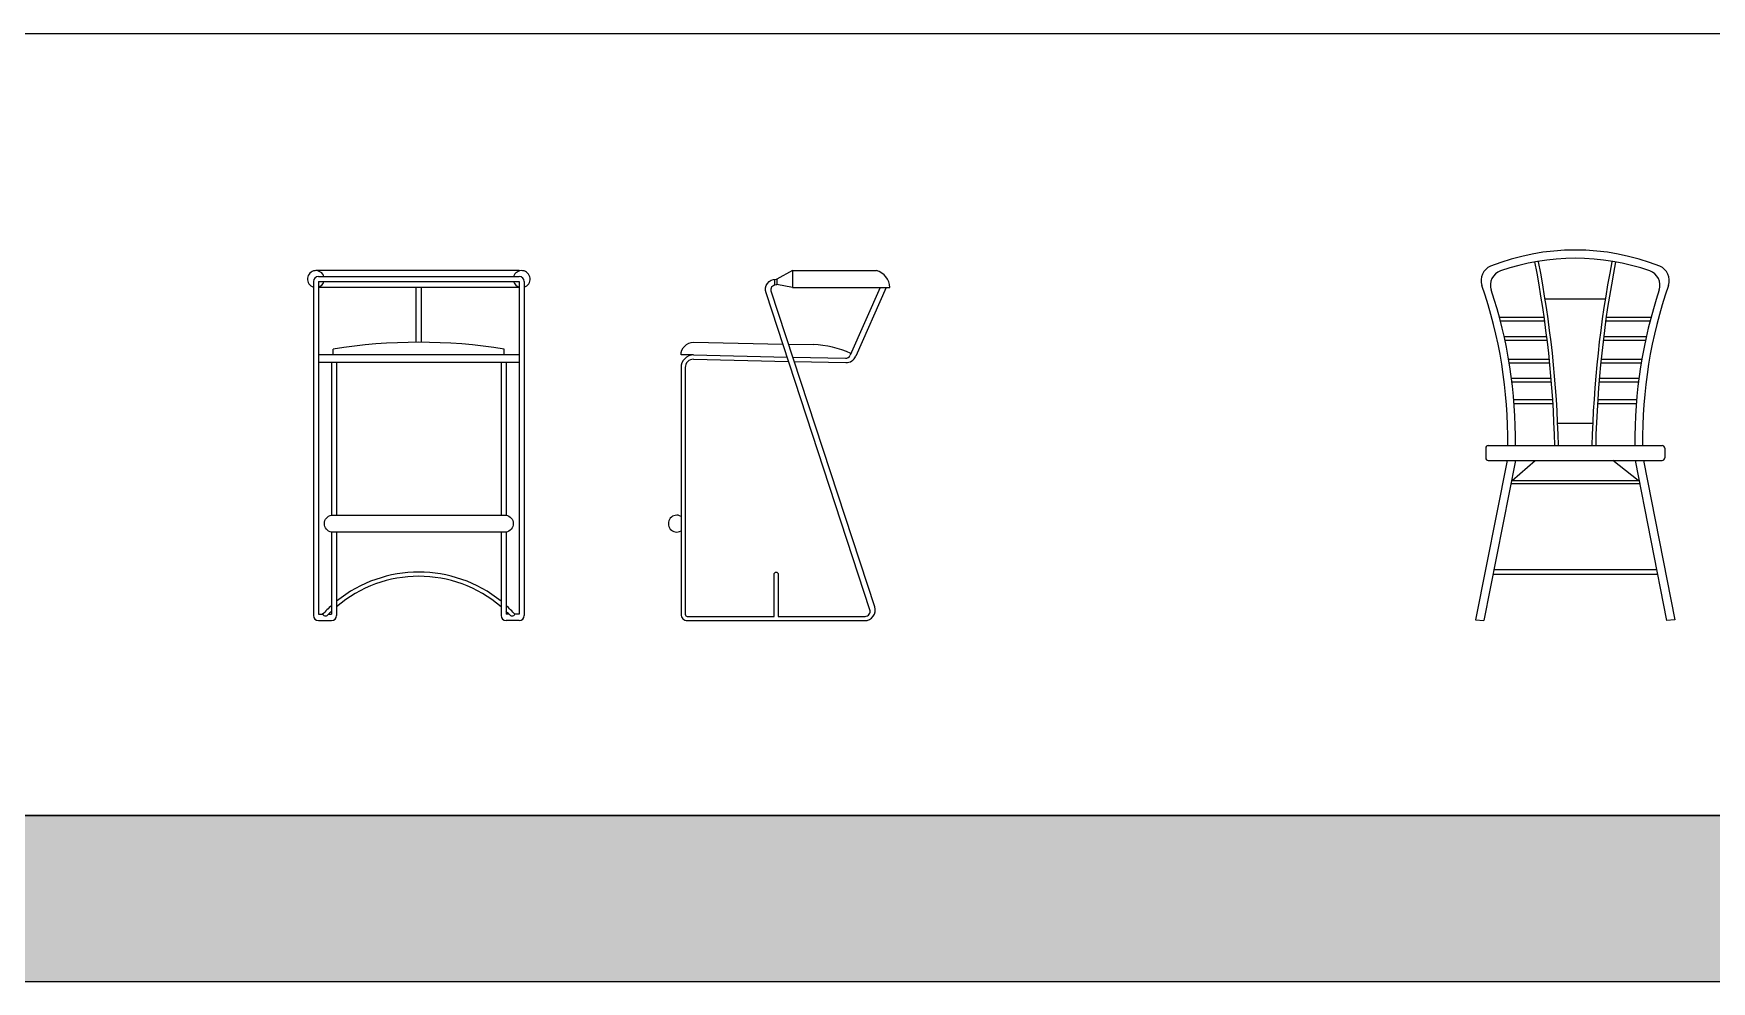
# Model space of a CAD drawing. Header units: millimetres. Extents: x -5421 to 13641, y 22290 to 34305.
# Drawn here: x -1442 to 2537, y 22290 to 24537 of the extents above; entities that cross this region are included whole.
import ezdxf

# ---------------------------------------------------------------- set-up
doc = ezdxf.new("R2010")
doc.units = ezdxf.units.MM
doc.layers.add('www.cad-blocks.net', color=7, linetype='Continuous')

# ---------------------------------------------------------------- blocks, each defined once
blk = doc.blocks.new('A$C66522669')
at = {"ltscale": 40}
for p, q in [((13.4, 804), (13.4, 12)), ((501.4, 830), (19.4, 830)), ((25.4, 816), (501.4, 816)), ((25.4, 804), (25.4, 15)), ((25.4, 804), (501.4, 804)), ((501.4, 804), (501.4, 15)), ((513.4, 804), (513.4, 12)), ((501.4, 790), (25.4, 790)), ((257.4, 660), (257.4, 790)), ((269.4, 660), (269.4, 790)), ((60.6, 630), (60.6, 644.1)), ((466.2, 630), (466.2, 644.1)), ((501.4, 630), (25.4, 630)), ((501.4, 612), (25.4, 612)), ((56.4, 612), (56.4, 250)), ((68.4, 612), (68.4, 250)), ((458.4, 612), (458.4, 250)), ((458.4, 612), (458.4, 250)), ((470.4, 612), (470.4, 250)), ((56.4, 210), (56.4, 22.1)), ((68.4, 210), (68.4, 33)), ((458.4, 210), (458.4, 52)), ((458.4, 210), (458.4, 33)), ((470.4, 210), (470.4, 22.1)), ((25.4, 15), (35.4, 15)), ((49.2, 15), (56.4, 15)), ((56.4, 22.1), (56.4, 15)), ((68.4, 33), (68.4, 12)), ((458.4, 33), (458.4, 12)), ((458.4, 33), (458.4, 12)), ((470.4, 22.1), (470.4, 15)), ((477.6, 15), (470.4, 15)), ((501.4, 15), (491.4, 15)), ((25.4, 0), (56.4, 0)), ((501.4, 0), (470.4, 0))]:
    blk.add_line(p, q, dxfattribs=at)
blk.add_lwpolyline([(56.4, 210, -0.851214), (56.4, 250), (470.4, 250, -0.851214), (470.4, 210)], format="xyb", close=True, dxfattribs=at)
for centre, radius, start, end in [((19.4, 810), 20, 17.4576, 252.5424), ((25.4, 804), 12, 90, 180), ((19.4, 810), 20, 287.4576, 342.5424), ((507.4, 810), 20, 287.4576, 162.5424), ((507.4, 810), 20, 197.4576, 252.5424), ((501.4, 804), 12, 0, 90), ((263.4, -644.8), 1304.8, 81.0584, 98.9416), ((263.4, -194.7), 309.8, 50.9844, 129.0156), ((263.4, -194.7), 299.8, 49.4181, 130.5819), ((25.4, 12), 12, 180, 270), ((263.4, -194.7), 309.8, 131.9339, 137.3976), ((42.3, 19.9), 8.48, 215.6638, 324.3362), ((263.4, -194.7), 299.8, 133.675, 135.614), ((56.4, 12), 12, 270, 0), ((470.4, 12), 12, 180, 270), ((263.4, -194.7), 309.8, 42.6024, 48.0661), ((263.4, -194.7), 299.8, 44.386, 46.325), ((484.5, 19.9), 8.48, 215.6638, 324.3362), ((501.4, 12), 12, 270, 0)]:
    blk.add_arc(centre, radius, start, end, dxfattribs=at)
blk = doc.blocks.new('A$C23075B7D')
at = {"ltscale": 40}
for p, q in [((251.5, 809.7), (251.5, 796.3)), ((294.3, 830), (256.9, 810)), ((256.9, 810), (256.9, 797)), ((294.3, 790), (256.9, 797)), ((294.3, 830), (493.8, 830)), ((294.3, 830), (294.3, 790)), ((294.3, 790), (525, 790)), ((502.4, 790), (431.2, 629.2)), ((516.7, 790), (444.4, 626.8)), ((285.2, 655.7), (343.2, 654.6)), ((60, 630), (281.6, 625.1)), ((60, 620), (284.9, 614.9)), ((295.4, 624.8), (420, 622.1)), ((298.7, 614.6), (421, 611.9))]:
    blk.add_line(p, q, dxfattribs=at)
for points in [[(60, 630, 0.414214), (30, 600), (30, 15, 0.414214), (45, 0), (465.5, 0, 0.510272), (489.3, 32.8), (244.1, 781.3, -0.510272), (255.5, 797), (256.9, 797)], [(60, 620, 0.414214), (40, 600), (40, 15, 0.414214), (45, 10), (250.7, 10), (250.7, 110, -0.414214), (255.7, 115), (255.7, 115, -0.414214), (260.7, 110), (260.7, 10), (466.5, 10, 0.510272), (477.9, 25.7), (231.7, 777.2, -0.510272), (255.5, 810), (256.9, 810)], [(60, 630), (30, 630, -0.414214), (60, 660), (271.5, 656)]]:
    blk.add_lwpolyline(points, format="xyb", dxfattribs=at)
for centre, radius, start, end in [((482.9, 789.3), 42.1, 0.9261, 75.0522), ((337.6, 430.2), 224.5, 64.8214, 88.5534), ((420.3, 634.1), 12, 268.7361, 336.1167), ((421.5, 636.9), 25, 268.7116, 336.1167), ((20, 230), 20, 60, 300)]:
    blk.add_arc(centre, radius, start, end, dxfattribs=at)
blk = doc.blocks.new('A$C33F12609')
at = {"linetype": 'ByBlock'}
for p, q in [((136.3, 636.1), (256.3, 636.1)), ((46.9, 599.6), (135.5, 599.6)), ((258.1, 599.6), (346.6, 599.6)), ((48.8, 592.3), (136.5, 592.3)), ((257, 592.3), (344.7, 592.3)), ((56.2, 561.8), (140.5, 561.8)), ((57.8, 554.5), (141.4, 554.5)), ((252.1, 554.5), (335.7, 554.5)), ((253, 561.8), (337.3, 561.8)), ((65.2, 516.7), (145.6, 516.7)), ((66.4, 509.4), (146.4, 509.4)), ((247.2, 509.4), (327.1, 509.4)), ((247.9, 516.7), (328.4, 516.7)), ((70.9, 478.9), (149.2, 478.9)), ((71.8, 471.6), (149.8, 471.6)), ((243.8, 471.6), (321.7, 471.6)), ((244.4, 478.9), (322.6, 478.9)), ((75.5, 436.7), (152.3, 436.7)), ((241.2, 436.7), (318.1, 436.7)), ((76.1, 429.4), (152.8, 429.4)), ((240.7, 429.4), (317.5, 429.4)), ((162.1, 390.4), (231.4, 390.4)), ((19.9, 341), (19.9, 321.5)), ((24.9, 346), (368.7, 346)), ((373.7, 341), (373.7, 321.5)), ((62.1, 316.5), (0, 1.5)), ((78.5, 316.5), (16.1, 0)), ((24.9, 316.5), (368.7, 316.5)), ((72.3, 277), (117.4, 316.5)), ((321.3, 277), (271.1, 316.5)), ((315.1, 316.5), (377.4, 0)), ((331.5, 316.5), (393.5, 1.5)), ((69.6, 271.3), (324, 271.3)), ((70.7, 277), (322.9, 277)), ((357.7, 100.1), (35.8, 100.1)), ((359.5, 91), (34, 91)), ((0, 1.5), (16.1, 0)), ((393.5, 1.5), (377.4, 0))]:
    blk.add_line(p, q, dxfattribs=at)
for centre, radius, start, end in [((196.8, 279.9), 452.5, 68.3199, 111.6801), ((40.7, 672.4), 30, 111.6801, 199.1193), ((196.8, 263.5), 452.5, 70.9828, 109.0172), ((-1993.9, 296.9), 2150.8, 1.3073, 11.0425), ((-1986.6, 296.9), 2150.8, 1.3073, 11.0425), ((2380.2, 296.9), 2150.8, 168.9575, 178.6927), ((2387.5, 296.9), 2150.8, 168.9575, 178.6927), ((352.8, 672.4), 30, 340.8807, 68.3199), ((59.1, 662.9), 30, 109.0172, 198.5192), ((334.4, 662.9), 30, 341.4808, 70.9828), ((-865.8, 358.2), 929.4, 359.2499, 19.1193), ((-850.6, 358.2), 929.4, 359.2499, 18.5192), ((1244.2, 358.2), 929.4, 161.4808, 180.7501), ((1259.3, 358.2), 929.4, 160.8807, 180.7501), ((24.9, 341), 5, 90, 180), ((368.7, 341), 5, 0, 90), ((24.9, 321.5), 5, 180, 270), ((368.7, 321.5), 5, 270, 0)]:
    blk.add_arc(centre, radius, start, end, dxfattribs=at)
blk = doc.blocks.new('FORMAT')
at = {"layer": 'www.cad-blocks.net', "true_color": 0x546d8e}
h = blk.add_hatch(color=155, dxfattribs=at)
h.set_gradient(color1=(68, 68, 68), color2=(84, 109, 142), tint=1)
h.paths.add_polyline_path([(-3828.3, 22289.6), (13640.8, 22289.6), (13640.8, 22682.8), (-3828.3, 22682.8)])
h.paths.add_polyline_path([(6161.8, 22374.3), (13280.6, 22374.3), (13280.6, 22604.7), (6161.8, 22604.7)], flags=24)
blk.add_line((13640.8, 22682.8), (-3828.3, 22682.8))
at = {"layer": 'www.cad-blocks.net', "color": 155, "true_color": 0x546d8e}
for p, q in [((-3828.3, 24537.4), (13640.8, 24537.4)), ((13640.8, 22682.8), (-3828.3, 22682.8)), ((-3828.3, 22682.8), (13640.8, 22682.8)), ((-3828.3, 22289.6), (13640.8, 22289.6))]:
    blk.add_line(p, q, dxfattribs=at)
at = {"layer": 'www.cad-blocks.net'}
blk.add_line((-3828.3, 22682.8), (13640.8, 22682.8), dxfattribs=at)

msp = doc.modelspace()

# ---------------------------------------------------------------- block references
at = {"xscale": 1.2, "yscale": 1.2, "zscale": 1.2}
msp.add_blockref('A$C33F12609', (1978.2, 23145.2), dxfattribs=at)
for name, p in [('A$C66522669', (-791.5, 23145.2)), ('A$C23075B7D', (63.7, 23145.2))]:
    msp.add_blockref(name, p)
at = {"layer": 'www.cad-blocks.net'}
msp.add_blockref('FORMAT', (0, 0), dxfattribs=at)

doc.saveas('drawing.dxf')
